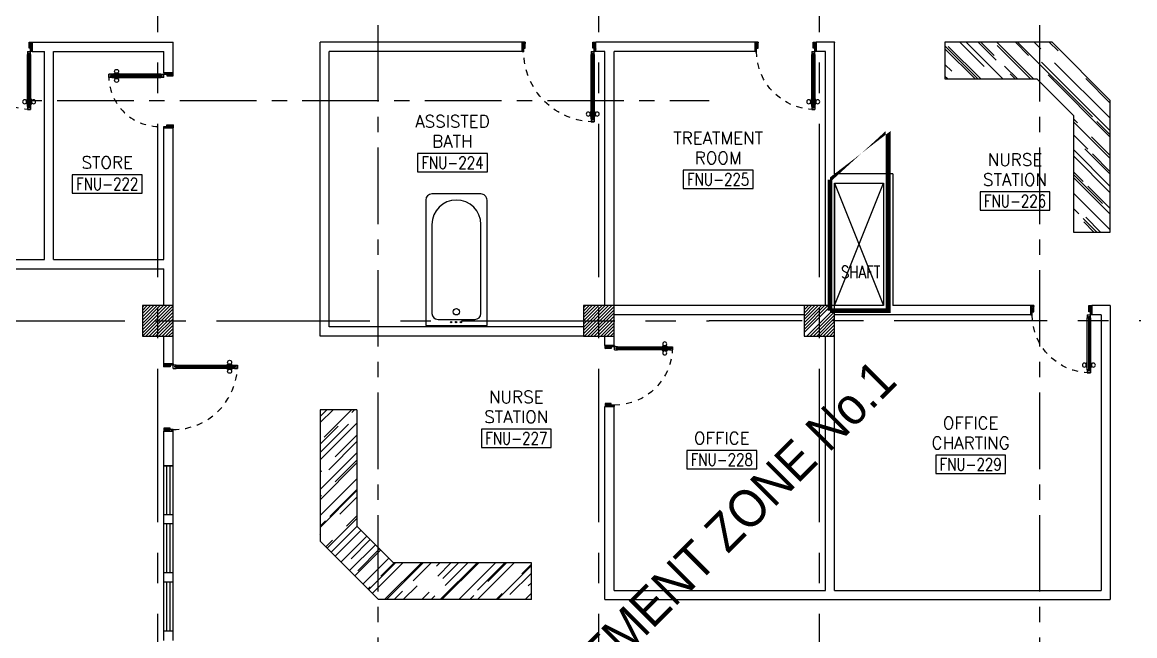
# Model space of a CAD drawing. Extents: x 88808.2 to 88899.2, y 39921.6 to 40001.1.
# Drawn here: x 88865.76 to 88883.92, y 39967.76 to 39977.77 of the extents above; entities that cross this region are included whole.
import ezdxf
from ezdxf.enums import TextEntityAlignment as Align

# ---------------------------------------------------------------- set-up
doc = ezdxf.new("R2010")
doc.units = 0
doc.header["$MEASUREMENT"] = 0
for name, pattern in [('CENTER', [2, 1.25, -0.25, 0.25, -0.25]), ('CENTERX2', [4, 2.5, -0.5, 0.5, -0.5]), ('DASHED', [0.75, 0.5, -0.25]), ('HIDDEN', [0.375, 0.25, -0.125])]:
    doc.linetypes.add(name, pattern=pattern)
doc.layers.get('0').update_dxf_attribs({"linetype": 'CONTINUOUS'})
for name, color, linetype in [('AXES', 11, 'CENTERX2'), ('AXES1', 11, 'CENTER'), ('COL', 2, 'CONTINUOUS'), ('COUNTER', 3, 'CONTINUOUS'), ('DOOR', 7, 'CONTINUOUS'), ('FireCompart', 7, 'DASHED'), ('FIX', 3, 'CONTINUOUS'), ('HAT', 8, 'CONTINUOUS'), ('Hatch', 11, 'CONTINUOUS'), ('RM-BOX', 4, 'CONTINUOUS'), ('RM-NAME', 2, 'CONTINUOUS'), ('RM-NO', 2, 'CONTINUOUS'), ('SHAFT', 4, 'CONTINUOUS'), ('TXT1', 2, 'CONTINUOUS'), ('WALL', 2, 'CONTINUOUS'), ('WIN', 3, 'CONTINUOUS')]:
    doc.layers.add(name, color=color, linetype=linetype)
doc.styles.add('ROMANS', font='ROMANS.shx', dxfattribs={"width": 0.6})
doc.styles.add('TTXT', font='swisse.ttf', dxfattribs={"width": 0.6})

# ---------------------------------------------------------------- blocks, each defined once
blk = doc.blocks.new('COL50')
at = {"layer": 'COL'}
blk.add_lwpolyline([(-249.9999999999709, 250), (-249.9999999999418, -250), (250, -250), (249.9999999999709, 250)], close=True, dxfattribs=at)
blk = doc.blocks.new('*X326')
at = {"color": 0}
for p, q in [((80579.22208648533, 162727.3523908325), (81041.60366946452, 163189.7339738117)), ((80579.22208648533, 162780.3853994215), (80988.57066087553, 163189.7339738117)), ((80579.22208648533, 162833.4184080105), (80935.53765228654, 163189.7339738117)), ((80579.22208648533, 162886.4514165994), (80882.50464369754, 163189.7339738117)), ((80579.22208648532, 162939.4844251884), (80829.47163510855, 163189.7339738117)), ((80579.22208648532, 162992.5174337774), (80776.43862651956, 163189.7339738117)), ((80579.22208648532, 163045.5504423664), (80723.40561793056, 163189.7339738117)), ((80579.22208648532, 163098.5834509554), (80670.37260934158, 163189.7339738117)), ((80579.22208648532, 163151.6164595444), (80617.33960075259, 163189.7339738117)), ((80594.6366780535, 162689.7339738117), (81079.22208648524, 163174.3193822434)), ((80647.6696866425, 162689.7339738117), (81079.22208648526, 163121.2863736544)), ((80700.70269523149, 162689.7339738117), (81079.22208648526, 163068.2533650654)), ((80753.73570382048, 162689.7339738117), (81079.22208648526, 163015.2203564765)), ((80806.76871240947, 162689.7339738117), (81079.22208648526, 162962.1873478875)), ((80859.80172099847, 162689.7339738117), (81079.22208648527, 162909.1543392985)), ((80912.83472958746, 162689.7339738117), (81079.22208648527, 162856.1213307095)), ((80965.86773817644, 162689.7339738117), (81079.22208648527, 162803.0883221205)), ((81018.90074676543, 162689.7339738117), (81079.22208648527, 162750.0553135315)), ((81071.93375535443, 162689.7339738117), (81079.22208648527, 162697.0223049425))]:
    blk.add_line(p, q, dxfattribs=at)
blk = doc.blocks.new('*X332')
at = {"color": 0}
for p, q in [((196688.5557043091, 162747.4302073549), (197130.859470766, 163189.7339738117)), ((196688.5557043091, 162800.4632159439), (197077.8264621769, 163189.7339738117)), ((196688.5557043091, 162853.4962245328), (197024.793453588, 163189.7339738117)), ((196688.5557043091, 162906.5292331218), (196971.760444999, 163189.7339738117)), ((196688.5557043091, 162959.5622417108), (196918.72743641, 163189.7339738117)), ((196688.5557043091, 163012.5952502998), (196865.694427821, 163189.7339738117)), ((196688.5557043091, 163065.6282588888), (196812.661419232, 163189.7339738117)), ((196688.5557043091, 163118.6612674778), (196759.628410643, 163189.7339738117)), ((196688.5557043091, 163171.6942760668), (196706.595402054, 163189.7339738117)), ((196736.9254879439, 162689.7339738117), (197188.5557043091, 163141.3641901768)), ((196789.9584965329, 162689.7339738117), (197188.5557043091, 163088.3311815878)), ((196842.9915051219, 162689.7339738117), (197188.5557043091, 163035.2981729988)), ((196896.0245137109, 162689.7339738117), (197188.5557043091, 162982.2651644099)), ((196949.0575222999, 162689.7339738117), (197188.5557043091, 162929.2321558208)), ((197002.0905308889, 162689.7339738117), (197188.5557043091, 162876.1991472319)), ((197055.1235394779, 162689.7339738117), (197188.5557043091, 162823.1661386429)), ((197108.1565480669, 162689.7339738117), (197188.5557043091, 162770.1331300539)), ((197161.1895566559, 162689.7339738117), (197188.5557043091, 162717.1001214649))]:
    blk.add_line(p, q, dxfattribs=at)
blk = doc.blocks.new('RM1')
at = {"layer": 'RM-BOX'}
blk.add_lwpolyline([(569.8908462408872, -200), (-569.890846240829, -200), (-569.8908462407999, -500), (569.8908462407999, -500)], close=True, dxfattribs=at)
at = {"layer": 'RM-NAME', "style": 'ROMANS'}
for tag, p in [('ROOMNAME1', (-5.820766091346741e-11, 323.8095238095266)), ('ROOMNAME2', (0, 0))]:
    blk.add_attdef(tag, text='', height=200, dxfattribs=at).set_placement(p, align=Align.MIDDLE)
at = {"layer": 'RM-NO', "style": 'ROMANS', "width": 0.8}
blk.add_attdef('ROOMNO', text='', height=200, dxfattribs=at).set_placement((0, -350), align=Align.MIDDLE)
blk = doc.blocks.new('*X349')
at = {"color": 0}
for p, q in [((73379.22208648533, 162739.8415589353), (73829.11450136174, 163189.7339738117)), ((73379.22208648533, 162792.8745675243), (73776.08149277275, 163189.7339738117)), ((73379.22208648533, 162845.9075761132), (73723.04848418376, 163189.7339738117)), ((73379.22208648533, 162898.9405847022), (73670.01547559477, 163189.7339738117)), ((73379.22208648532, 162951.9735932912), (73616.98246700577, 163189.7339738117)), ((73379.22208648532, 163005.0066018802), (73563.94945841678, 163189.7339738117)), ((73379.22208648532, 163058.0396104692), (73510.9164498278, 163189.7339738117)), ((73379.22208648532, 163111.0726190582), (73457.88344123881, 163189.7339738117)), ((73379.22208648532, 163164.1056276472), (73404.85043264981, 163189.7339738117)), ((73382.14750995074, 162689.7339738117), (73879.22208648524, 163186.8085503462)), ((73435.18051853972, 162689.7339738117), (73879.22208648526, 163133.7755417572)), ((73488.21352712871, 162689.7339738117), (73879.22208648526, 163080.7425331682)), ((73541.24653571771, 162689.7339738117), (73879.22208648526, 163027.7095245792)), ((73594.2795443067, 162689.7339738117), (73879.22208648526, 162974.6765159902)), ((73647.31255289569, 162689.7339738117), (73879.22208648526, 162921.6435074013)), ((73700.34556148468, 162689.7339738117), (73879.22208648527, 162868.6104988123)), ((73753.37857007368, 162689.7339738117), (73879.22208648527, 162815.5774902233)), ((73806.41157866266, 162689.7339738117), (73879.22208648527, 162762.5444816343)), ((73859.44458725165, 162689.7339738117), (73879.22208648527, 162709.5114730453))]:
    blk.add_line(p, q, dxfattribs=at)
blk = doc.blocks.new('DOOR90')
at = {"layer": 'DOOR', "linetype": 'ByBlock'}
for p, q in [((0, 0), (-150, 0)), ((-200, -25), (-1000, -25)), ((-200, -42), (-1000, -41.9999999999709)), ((-200, -58), (-1000, -58)), ((-1000, -75), (-200, -75))]:
    blk.add_line(p, q, dxfattribs=at)
at = {"layer": 'DOOR', "color": 0, "linetype": 'ByBlock'}
for p, q in [((-150, 0), (-150, -25)), ((-150, 0), (0, 0)), ((0, -50), (0, 0)), ((-1050, -25), (-1050, -75)), ((-1050, -75), (-1050, -25)), ((-1000, -25), (-1050, -25)), ((-1000, -75), (-1050.000000000029, -74.99999999947613)), ((-1020, -42), (-1020, -58)), ((-1000, -41.9999999999709), (-1020, -41.9999999999709)), ((-1000, -58), (-1020, -58)), ((-1000, -25), (-1000, -41.9999999999709)), ((-1000, -58), (-1000, -75)), ((-967.6424572214019, -25), (-967.6424572214019, -17.79999999995925)), ((-877.6424572214019, -17.79999999995925), (-967.6424572214019, -17.79999999995925)), ((-967.6424572214019, -75), (-967.6424572214019, -82.20000000004075)), ((-877.6424572214019, -82.20000000004075), (-967.6424572214019, -82.20000000004075)), ((-955.042457221396, -17.79999999995925), (-955.042457221396, -8.799999999959255)), ((-955.042457221396, -8.799999999959255), (-890.2424572214077, -8.799999999959255)), ((-955.042457221396, -17.79999999995925), (-890.2424572214077, -17.79999999995925)), ((-955.042457221396, -82.20000000004075), (-955.042457221396, -91.20000000004075)), ((-955.042457221396, -82.20000000004075), (-890.2424572214077, -82.20000000004075)), ((-955.042457221396, -91.20000000004075), (-890.2424572214077, -91.20000000004075)), ((-890.2424572214077, -17.79999999995925), (-890.2424572214077, -8.799999999959255)), ((-890.2424572214077, -82.20000000004075), (-890.2424572214077, -91.20000000004075)), ((-877.6424572214019, -25), (-877.6424572214019, -17.79999999995925)), ((-877.6424572214019, -75), (-877.6424572214019, -82.20000000004075)), ((-200, -42), (-200, -25)), ((-200, -25), (-150, -25)), ((-180, -42), (-200, -42)), ((-200, -75), (-200, -58)), ((-200, -58), (-180, -58)), ((-150, -75), (-200, -75)), ((-180, -58), (-180, -42)), ((-150, -75), (-150, -25)), ((-150, -25), (-100, -25)), ((-100, -25), (-100, -50)), ((-100, -50), (0, -50)), ((-150, -900), (-150, -875)), ((-150, -875), (-100, -875)), ((0, -900), (-150, -900)), ((-150, -900), (0, -900)), ((-100, -850), (0, -850)), ((-100, -875), (-100, -850)), ((0, -850), (0, -900))]:
    blk.add_line(p, q, dxfattribs=at)
at = {"layer": 'DOOR', "color": 9, "linetype": 'ByBlock'}
for p, q in [((0, -50), (-113.7099299924448, 0)), ((0, -50), (-40.1457343158545, 0)), ((0, -50), (-100, -36.64271395650576)), ((0, -850), (-113.7099299924448, -900)), ((0, -850), (-100, -863.3572860434942)), ((0, -850), (-40.1457343158545, -900))]:
    blk.add_line(p, q, dxfattribs=at)
at = {"layer": 'DOOR', "color": 0, "linetype": 'ByBlock'}
for centre in [(-922.6424572214019, 23.53094421501737), (-922.6424572214019, -123.5309442149592)]:
    blk.add_circle(centre, 32.39999999998526, dxfattribs=at)
at = {"layer": 'DOOR', "color": 9, "linetype": 'ByBlock'}
for centre, radius, start, end in [((0, -50), 74.40195781277725, 137.776426416831, 180), ((0, -50), 54.40195781277725, 113.2073828919768, 180), ((0, -50), 154.4019578127773, 161.1052885492919, 166.2857707775487), ((0, -50), 134.4019578127773, 158.1598493930306, 169.2800236451594), ((0, -50), 114.4019578127773, 154.0838418820621, 167.3774258712913), ((0, -50), 94.40195781277725, 148.0181880330829, 180), ((0, -50), 34.40195781277725, 90, 180), ((0, -50), 14.40195781277725, 90, 180), ((0, -850), 154.4019578127773, 193.7142292224513, 198.8947114507081), ((0, -850), 134.4019578127773, 190.7199763548406, 201.8401506069695), ((0, -850), 94.40195781277725, 180, 211.9818119669171), ((0, -850), 74.40195781277725, 180, 222.223573583169), ((0, -850), 54.40195781277725, 180, 246.7926171080232), ((0, -850), 34.40195781277725, 180, 270), ((0, -850), 14.40195781277725, 180, 270)]:
    blk.add_arc(centre, radius, start, end, dxfattribs=at)
at = {"layer": 'DOOR', "linetype": 'HIDDEN', "ltscale": 0.5}
blk.add_arc((-222.2222222220007, -49.99999999976717), 828.155208510499, 178.2701163782035, 275.0030377050298, dxfattribs=at)
blk = doc.blocks.new('BTUB1')
at = {"layer": 'FIX'}
for points in [[(-500, -24.99999999994179), (-500.000000000422, -2074.999999999913, 0.4142135623731533), (-400.000000000422, -2174.999999999942), (399.9999999995925, -2174.999999999942, 0.4142135623730383), (499.9999999995925, -2074.999999999971), (500, -25.00000000005821)], [(-400.0000000003492, -1674.999999999884, 1.000000000000145), (399.999999999709, -1675.000000000058), (400.0000000000146, -224.9999999999709, 0.4142135623731539), (300.0000000000146, -124.9999999999418), (-300.0000000000582, -124.9999999999418, 0.4142135623730362), (-400.0000000000582, -224.9999999999127)]]:
    blk.add_lwpolyline(points, format="xyb", close=True, dxfattribs=at)
for centre, radius in [((-74.9795591521397, -81.48648175463313), 10.95359887008505), ((4.77570175024448, -81.48648175463313), 10.95359887008505), ((85.26771762718272, -81.48648175463313), 10.95359887008505), ((0.4967984504473861, -250.0434642324108), 52.17198843658438)]:
    blk.add_circle(centre, radius, dxfattribs=at)
blk = doc.blocks.new('DOOR-110')
at = {"layer": 'DOOR', "color": 0, "linetype": 'ByBlock'}
for p, q in [((0, 1050.000000000058), (0, 1100.000000000058)), ((150, 1100.000000000058), (0, 1100.000000000058)), ((150, 1100.000000000058), (150, 1075.000000000058)), ((1040.242457223707, 1082.200000000099), (1040.242457223707, 1091.200000000099)), ((1105.042457223753, 1091.200000000099), (1040.242457223707, 1091.200000000099)), ((1105.042457223753, 1082.200000000099), (1105.042457223753, 1091.200000000099)), ((100, 1050.000000000058), (0, 1050.000000000058)), ((100, 1075.000000000058), (100, 1050.000000000058)), ((150, 1075.000000000058), (100, 1075.000000000058)), ((150, 1025.000000000058), (150, 1075.000000000058)), ((200, 1075.000000000058), (150, 1075.000000000058)), ((150, 1025.000000000058), (200, 1025.000000000058)), ((180, 1042.000000000058), (180, 1058.000000000058)), ((180, 1058.000000000058), (200, 1058.000000000058)), ((200, 1042.000000000058), (180, 1042.000000000058)), ((200, 1058.000000000058), (200, 1075.000000000058)), ((200, 1025.000000000058), (200, 1042.000000000058)), ((1027.64245722373, 1075.000000000058), (1027.64245722373, 1082.200000000099)), ((1027.64245722373, 1082.200000000099), (1117.64245722373, 1082.200000000099)), ((1027.64245722373, 1025.000000000044), (1027.64245722373, 1017.800000000003)), ((1027.64245722373, 1017.800000000003), (1117.64245722373, 1017.800000000003)), ((1105.042457223753, 1082.200000000099), (1040.242457223707, 1082.200000000099)), ((1040.242457223707, 1017.800000000003), (1040.242457223707, 1008.800000000003)), ((1105.042457223753, 1017.800000000003), (1040.242457223707, 1017.800000000003)), ((1105.042457223753, 1008.800000000003), (1040.242457223707, 1008.800000000003)), ((1105.042457223753, 1017.800000000003), (1105.042457223753, 1008.800000000003)), ((1117.64245722373, 1075.000000000058), (1117.64245722373, 1082.200000000099)), ((1117.64245722373, 1025.000000000044), (1117.64245722373, 1017.800000000003)), ((1150.000000002328, 1075.000000000044), (1150.000000002328, 1058.000000000073)), ((1150.000000002328, 1075.000000000044), (1200.000000002328, 1075.000000000058)), ((1150.000000002328, 1058.000000000073), (1170.000000002328, 1058.000000000073)), ((1150.000000002328, 1042.000000000058), (1150.000000002328, 1025.000000000044)), ((1150.000000002328, 1042.000000000058), (1170.000000002328, 1042.000000000058)), ((1150.000000002328, 1025.000000000044), (1200.000000002328, 1025.000000000568)), ((1170.000000002328, 1058.000000000058), (1170.000000002328, 1042.000000000058)), ((1200.000000002328, 1075.000000000058), (1200.000000002328, 1025.000000000058)), ((1200.000000002328, 1025.000000000058), (1200.000000002328, 1075.000000000058)), ((100, 50), (0, 50)), ((0, 50), (0, 0)), ((0, 0), (150, 0)), ((150, 0), (0, 0)), ((100, 25), (100, 50)), ((150, 25), (100, 25)), ((150, 0), (150, 25))]:
    blk.add_line(p, q, dxfattribs=at)
at = {"layer": 'DOOR', "linetype": 'ByBlock'}
for p, q in [((0, 1100.000000000058), (150, 1100.000000000058)), ((200, 1075.000000000058), (1150.000000002328, 1075.000000000044)), ((200, 1058.000000000058), (1150.000000002328, 1058.000000000073)), ((200, 1042.000000000058), (1150.000000002328, 1042.000000000058)), ((1150.000000002328, 1025.000000000044), (200, 1025.000000000058))]:
    blk.add_line(p, q, dxfattribs=at)
at = {"layer": 'DOOR', "color": 9, "linetype": 'ByBlock'}
for p, q in [((0, 1050.000000000058), (40.1457343158545, 1100.000000000058)), ((0, 1050.000000000058), (113.7099299924448, 1100.000000000058)), ((0, 1050.000000000058), (100, 1063.357286043552)), ((0, 50), (40.1457343158545, 0)), ((0, 50), (113.7099299924448, 0)), ((0, 50), (100, 36.64271395650576))]:
    blk.add_line(p, q, dxfattribs=at)
at = {"layer": 'DOOR', "color": 0, "linetype": 'ByBlock'}
for centre in [(1072.64245722373, 1123.530944215061), (1072.64245722373, 976.4690557850845)]:
    blk.add_circle(centre, 32.39999999998526, dxfattribs=at)
at = {"layer": 'DOOR', "color": 9, "linetype": 'ByBlock'}
for centre, radius, start, end in [((0, 1050.000000000073), 54.40195781277725, 0, 66.79261710755539), ((0, 1050.000000000073), 74.40195781277725, 0, 42.22357358145435), ((0, 1050.000000000073), 94.40195781277725, 0, 31.98181196683786), ((0, 1050.000000000073), 114.4019578127773, 12.62257412898002, 25.91615811815573), ((0, 1050.000000000073), 134.4019578127773, 10.71997635493175, 21.84015060545103), ((0, 1050.000000000073), 154.4019578127773, 13.71422922232316, 18.89471145093974), ((0, 1050.000000000073), 34.40195781277725, 0, 90), ((0, 1050.000000000073), 14.40195781277725, 0, 90), ((0, 50.00000000001455), 14.40195781277725, 270, 0), ((0, 50.00000000001455), 34.40195781277725, 270, 0), ((0, 50.00000000001455), 54.40195781277725, 293.2073828924446, 0), ((0, 50.00000000001455), 74.40195781277725, 317.7764264185457, 0), ((0, 50.00000000001455), 94.40195781277725, 328.0181880331622, 0), ((0, 50.00000000001455), 134.4019578127773, 338.159849394549, 349.2800236450682), ((0, 50.00000000001455), 154.4019578127773, 341.1052885490603, 346.2857707776768)]:
    blk.add_arc(centre, radius, start, end, dxfattribs=at)
at = {"layer": 'DOOR', "linetype": 'HIDDEN', "ltscale": 0.5}
blk.add_arc((150.0000000071013, 1074.999999997046), 1049.99999999514, 269.9999999966649, 0, dxfattribs=at)
at = {"layer": 'WALL', "linetype": 'ByBlock'}
for p, q in [((0, 1100.000000000058), (150, 1100.000000000058)), ((0, 5.820766091346741e-11), (150, 5.820766091346741e-11))]:
    blk.add_line(p, q, dxfattribs=at)
blk = doc.blocks.new('D1000')
at = {"layer": 'DOOR', "color": 7, "linetype": 'ByBlock'}
for p, q in [((0, 0), (-150, 0)), ((-150, 0), (-150, -25)), ((-150, 0), (0, 0)), ((0, -50), (-113.7099299924448, 0)), ((0, -50), (-40.1457343158545, 0)), ((0, -50), (0, 0)), ((-1049.994220409368, -25.1743907785567), (-1099.994220409368, -25.1743907785567)), ((-1099.994220409368, -75.1743907785567), (-1099.994220409368, -25.1743907785567)), ((-1099.994220409368, -25.1743907785567), (-1099.994220409368, -75.1743907785567)), ((-1049.994220409368, -75.1743907785567), (-1099.994220409397, -75.17439077803283)), ((-1049.994220409368, -42.1743907785276), (-1069.994220409368, -42.1743907785276)), ((-1069.994220409368, -42.1743907785567), (-1069.994220409368, -58.1743907785567)), ((-1049.994220409368, -58.1743907785567), (-1069.994220409368, -58.1743907785567)), ((-1049.994220409368, -25.1743907785567), (-1049.994220409368, -42.1743907785276)), ((-1049.994220409368, -58.1743907785567), (-1049.994220409368, -75.1743907785567)), ((-927.6366776307696, -17.97439077851595), (-1017.63667763077, -17.97439077851595)), ((-1017.63667763077, -25.1743907785567), (-1017.63667763077, -17.97439077851595)), ((-1017.63667763077, -75.1743907785567), (-1017.63667763077, -82.37439077859744)), ((-927.6366776307696, -82.37439077859744), (-1017.63667763077, -82.37439077859744)), ((-1005.036677630764, -8.974390778515954), (-940.2366776307754, -8.974390778515954)), ((-1005.036677630764, -17.97439077851595), (-1005.036677630764, -8.974390778515954)), ((-1005.036677630764, -17.97439077851595), (-940.2366776307754, -17.97439077851595)), ((-1005.036677630764, -82.37439077859744), (-940.2366776307754, -82.37439077859744)), ((-1005.036677630764, -82.37439077859744), (-1005.036677630764, -91.37439077859744)), ((-1005.036677630764, -91.37439077859744), (-940.2366776307754, -91.37439077859744)), ((-940.2366776307754, -17.97439077851595), (-940.2366776307754, -8.974390778515954)), ((-940.2366776307754, -82.37439077859744), (-940.2366776307754, -91.37439077859744)), ((-927.6366776307696, -25.1743907785567), (-927.6366776307696, -17.97439077851595)), ((-927.6366776307696, -75.1743907785567), (-927.6366776307696, -82.37439077859744)), ((-200, -42), (-200, -25)), ((-200, -25), (-150, -25)), ((-180, -42), (-200, -42)), ((-200, -75), (-200, -58)), ((-200, -58), (-180, -58)), ((-150, -75), (-200, -75)), ((-180, -58), (-180, -42)), ((-150, -75), (-150, -25)), ((-150, -25), (-100, -25)), ((-100, -25), (-100, -50)), ((0, -50), (-100, -36.64271395650576)), ((-100, -50), (0, -50)), ((-150, -975), (-100, -975)), ((-150, -1000), (-150, -975)), ((-150, -1000), (0, -1000)), ((0, -1000), (-150, -1000)), ((0, -950), (-113.7099299924448, -1000)), ((-100, -975), (-100, -950)), ((0, -950), (-100, -963.3572860434942)), ((-100, -950), (0, -950)), ((0, -950), (-40.1457343158545, -1000)), ((0, -950), (0, -1000))]:
    blk.add_line(p, q, dxfattribs=at)
at = {"layer": 'DOOR', "linetype": 'ByBlock'}
for p, q in [((-200, -25), (-1049.994220409368, -25.1743907785567)), ((-200, -42), (-1049.994220409368, -42.1743907785276)), ((-200, -58), (-1049.994220409368, -58.1743907785567)), ((-1049.994220409368, -75.1743907785567), (-200, -75))]:
    blk.add_line(p, q, dxfattribs=at)
at = {"layer": 'DOOR', "color": 7, "linetype": 'ByBlock'}
for centre in [(-972.6366776307696, 23.35655343646067), (-972.6366776307696, -123.7053349935159)]:
    blk.add_circle(centre, 32.39999999998526, dxfattribs=at)
for centre, radius, start, end in [((0, -50), 134.4019578127773, 158.1598493927677, 169.2800236452233), ((0, -50), 74.40195781277725, 137.7764264164989, 180), ((0, -50), 54.40195781277725, 113.2073828916783, 180), ((0, -50), 154.4019578127773, 161.1052885493303, 166.2857707774695), ((0, -50), 114.4019578127773, 154.0838418822192, 167.37742587102), ((0, -50), 94.40195781277725, 148.0181880332501, 180), ((0, -50), 34.40195781277725, 90, 180), ((0, -50), 14.40195781277725, 90, 180), ((0, -950), 154.4019578127773, 193.7142292225305, 198.8947114506697), ((0, -950), 134.4019578127773, 190.7199763547767, 201.8401506072323), ((0, -950), 94.40195781277725, 180, 211.9818119667498), ((0, -950), 74.40195781277725, 180, 222.2235735835011), ((0, -950), 54.40195781277725, 180, 246.7926171083217), ((0, -950), 34.40195781277725, 180, 270), ((0, -950), 14.40195781277725, 180, 270)]:
    blk.add_arc(centre, radius, start, end, dxfattribs=at)
at = {"layer": 'DOOR', "linetype": 'HIDDEN', "ltscale": 0.5}
blk.add_arc((-149.4480923587253, -24.45375900973158), 950.5464012146837, 180.0434372933824, 269.9667328389054, dxfattribs=at)
blk = doc.blocks.new('DOOR100')
at = {"layer": 'DOOR', "color": 0, "linetype": 'ByBlock'}
for p, q in [((-76.05026414147142, 1251.086443322136), (-76.05026414094755, 1301.086443322165)), ((-76.05026414145686, 1301.086443322136), (-26.05026414145686, 1301.086443322136)), ((-26.05026414145686, 1301.086443322136), (-76.05026414145686, 1301.086443322136)), ((-26.05026414147142, 1251.086443322136), (-26.05026414145686, 1301.086443322136)), ((-92.25026414151216, 1206.128900543532), (-92.25026414151216, 1141.328900543544)), ((-83.25026414151216, 1206.128900543532), (-92.25026414151216, 1206.128900543532)), ((-83.25026414151216, 1141.328900543544), (-92.25026414151216, 1141.328900543544)), ((-83.25026414151216, 1128.728900543538), (-83.25026414151216, 1218.728900543538)), ((-76.05026414147142, 1218.728900543538), (-83.25026414151216, 1218.728900543538)), ((-83.25026414151216, 1206.128900543532), (-83.25026414151216, 1141.328900543544)), ((-76.05026414147142, 1128.728900543538), (-83.25026414151216, 1128.728900543538)), ((-59.05026414145686, 1251.086443322136), (-76.05026414147142, 1251.086443322136)), ((-59.05026414145686, 1251.086443322136), (-59.05026414145686, 1271.086443322136)), ((-43.05026414145686, 1271.086443322136), (-59.05026414145686, 1271.086443322136)), ((-43.05026414144231, 1251.086443322136), (-43.05026414144231, 1271.086443322136)), ((-26.05026414147142, 1251.086443322136), (-43.05026414144231, 1251.086443322136)), ((-26.05026414145686, 1218.728900543538), (-18.85026414141612, 1218.728900543538)), ((-26.05026414145686, 1128.728900543538), (-18.85026414141612, 1128.728900543538)), ((-18.85026414141612, 1128.728900543538), (-18.85026414141612, 1218.728900543538)), ((-18.85026414141612, 1206.128900543532), (-18.85026414141612, 1141.328900543544)), ((-18.85026414141612, 1206.128900543532), (-9.850264141416119, 1206.128900543532)), ((-18.85026414141612, 1141.328900543544), (-9.850264141416119, 1141.328900543544)), ((-9.850264141416119, 1206.128900543532), (-9.850264141416119, 1141.328900543544)), ((-76.0502641411731, 200), (-59.0502641411731, 200)), ((-76.0502641411731, 150), (-76.0502641411731, 200)), ((-59.0502641411731, 200), (-59.0502641411731, 180)), ((-43.0502641411731, 200), (-26.0502641411731, 200)), ((-43.0502641411731, 180), (-43.0502641411731, 200)), ((-26.0502641411731, 200), (-26.0502641411731, 150)), ((-1201.050264141173, 0), (-1201.050264141173, 150)), ((-1201.050264141173, 150), (-1176.050264141173, 150)), ((-1201.050264141173, 150), (-1201.050264141173, 0)), ((-1151.050264141173, 0), (-1201.050264141173, 0)), ((-1176.050264141173, 150), (-1176.050264141173, 100)), ((-1176.050264141173, 100), (-1151.050264141173, 100)), ((-1151.050264141173, 100), (-1151.050264141173, 0)), ((-76.0502641411731, 150), (-26.0502641411731, 150)), ((-59.0502641411731, 180), (-43.0502641411731, 180)), ((-51.0502641411731, 100), (-51.0502641411731, 0)), ((-26.0502641411731, 100), (-51.0502641411731, 100)), ((-51.0502641411731, 0), (-1.050264141173102, 0)), ((-1.050264141173102, 150), (-26.0502641411731, 150)), ((-26.0502641411731, 150), (-26.0502641411731, 100)), ((-1.050264141173102, 150), (-1.050264141173102, 0))]:
    blk.add_line(p, q, dxfattribs=at)
at = {"layer": 'DOOR', "linetype": 'ByBlock'}
for p, q in [((-76.05026414147142, 1251.086443322136), (-76.0502641411731, 200)), ((-59.0502641411731, 200), (-59.05026414145686, 1251.086443322136)), ((-43.0502641411731, 200), (-43.05026414144231, 1251.086443322136)), ((-26.0502641411731, 200), (-26.05026414147142, 1251.086443322136))]:
    blk.add_line(p, q, dxfattribs=at)
at = {"layer": 'DOOR', "color": 9, "linetype": 'ByBlock'}
for p, q in [((-1151.050264141173, 0), (-1201.050264141173, 113.7099299924448)), ((-1151.050264141173, 0), (-1201.050264141173, 40.1457343158545)), ((-1151.050264141173, 0), (-1164.407550184667, 100)), ((-51.0502641411731, 0), (-1.050264141173102, 113.7099299924448)), ((-51.0502641411731, 0), (-37.69297809767886, 100)), ((-51.0502641411731, 0), (-1.050264141173102, 40.1457343158545))]:
    blk.add_line(p, q, dxfattribs=at)
at = {"layer": 'DOOR', "color": 0, "linetype": 'ByBlock'}
for centre in [(-124.5812083564306, 1173.728900543538), (22.48068007354595, 1173.728900543538)]:
    blk.add_circle(centre, 32.39999999998526, dxfattribs=at)
at = {"layer": 'DOOR', "linetype": 'HIDDEN', "ltscale": 0.5}
blk.add_arc((-26.83337057878089, 151.8682979160003), 1149.218412220441, 89.96095720661235, 180.0931464649618, dxfattribs=at)
at = {"layer": 'DOOR', "color": 9, "linetype": 'ByBlock'}
for centre, radius, start, end in [((-1151.050264141159, 0), 154.4019578127773, 103.7142292225058, 108.8947114506697), ((-1151.050264141159, 0), 134.4019578127773, 100.7199763547379, 111.8401506071935), ((-1151.050264141159, 0), 94.40195781277725, 90, 121.9818119669707), ((-1151.050264141159, 0), 74.40195781277725, 90, 132.223573583291), ((-1151.050264141159, 0), 54.40195781277725, 90, 156.7926171080343), ((-1151.050264141159, 0), 34.40195781277725, 90, 180), ((-1151.050264141159, 0), 14.40195781277725, 90, 180), ((-51.05026414115855, 0), 94.40195781277725, 58.01818803302934, 90), ((-51.05026414115855, 0), 74.40195781277725, 47.77642641670901, 90), ((-51.05026414115855, 0), 54.40195781277725, 23.20738289196568, 90), ((-51.05026414115855, 0), 34.40195781277725, 0, 90), ((-51.05026414115855, 0), 14.40195781277725, 0, 90), ((-51.05026414115855, 0), 134.4019578127773, 68.15984939280652, 79.2800236452621), ((-51.05026414115855, 0), 114.4019578127773, 64.08384188208258, 77.37742587111109), ((-51.05026414115855, 0), 154.4019578127773, 71.10528854933027, 76.28577077749422)]:
    blk.add_arc(centre, radius, start, end, dxfattribs=at)

msp = doc.modelspace()

# ---------------------------------------------------------------- hatches: boundary and pattern name
at = {"layer": 'Hatch', "linetype": 'ByBlock'}
h = msp.add_hatch(dxfattribs=at)
h.set_pattern_fill('AR-RROOF', color=256, scale=0.32, angle=135, style=0)
h.set_pattern_definition([(135, (0, 0), (-0.7240773439350248, 0.2715290039756343), [4.8, -0.64, 1.6, -0.32]), (135, (-0.4140817310690181, 0.1878075610802625), (-0.07467047609329946, -0.5272188160526898), [0.96, -0.1056, 1.92, -0.24]), (135, (-0.3054701294749975, -0.07919595949351788), (-1.328229377780811, 1.02502199000802), [2.56, -0.448, 1.28, -0.32])])
h.paths.add_polyline_path([(88883.52025844975, 39974.34956244052), (88883.52025844975, 39976.49809057794), (88882.56878658717, 39977.44956244052), (88880.82025844975, 39977.44956244052), (88880.82025844975, 39976.84956244052), (88882.32025844975, 39976.84956244052), (88882.92025844975, 39976.24956244052), (88882.92025844975, 39974.34956244052)])
h = msp.add_hatch(dxfattribs=at)
h.set_pattern_fill('AR-RROOF', color=256, scale=0.32, angle=45, style=0)
h.set_pattern_definition([(45, (88794.34103636326, 39809.9798284667), (0.2715290039756343, 0.7240773439350247), [4.8, -0.64, 1.6, -0.32]), (45, (88794.52884392434, 39810.39391019777), (-0.5272188160526898, 0.07467047609329946), [0.96, -0.1056, 1.92, -0.24]), (45, (88794.26184040376, 39810.28529859618), (1.02502199000802, 1.328229377780811), [2.56, -0.448, 1.28, -0.32])])
h.paths.add_polyline_path([(88871.22025844974, 39971.44956244052), (88870.62025844975, 39971.44956244052), (88870.62025844975, 39969.30103430309), (88870.69673031232, 39969.22456244052), (88871.54525844974, 39969.22456244052), (88871.22025844974, 39969.54956244052)])
h.paths.add_polyline_path([(88871.57025844975, 39968.35103430309), (88871.57025844975, 39969.19956244052), (88871.54525844974, 39969.22456244052), (88870.69673031232, 39969.22456244052)])
h.paths.add_polyline_path([(88874.07025844975, 39968.34956244052), (88874.07025844975, 39968.94956244052), (88871.82025844975, 39968.94956244052), (88871.57025844975, 39969.19956244052), (88871.57025844975, 39968.35103430309), (88871.57173031232, 39968.34956244052)])

# ---------------------------------------------------------------- linework, layer by layer
at = {"layer": 'AXES'}
for p, q in [((88867.97025844976, 39921.61526879654), (88867.97025844976, 40000.42794392369)), ((88875.17025844975, 39921.61526879654), (88875.17025844975, 40000.42794392369)), ((88878.77025844975, 39921.61526879654), (88878.77025844975, 40000.42794392369)), ((88808.93025844975, 39972.89956244052), (88876.97025844976, 39972.89956244052)), ((88898.48940838902, 39972.89956244052), (88876.97025844976, 39972.89956244052))]:
    msp.add_line(p, q, dxfattribs=at)
at = {"layer": 'AXES1'}
for p, q in [((88871.57025844975, 39928.47956244052), (88871.57025844975, 39987.29956244052)), ((88882.37025844975, 39928.47956244052), (88882.37025844975, 39987.29956244052)), ((88822.33025844976, 39976.49956244052), (88876.97025844976, 39976.49956244052))]:
    msp.add_line(p, q, dxfattribs=at)
at = {"layer": 'COUNTER', "linetype": 'ByBlock'}
for p, q in [((88871.22025844976, 39971.44956244052), (88870.62025844977, 39971.44956244052)), ((88870.62025844977, 39971.44956244052), (88870.62025844977, 39969.3010343031)), ((88871.22025844976, 39971.44956244052), (88871.22025844976, 39969.54956244052)), ((88871.82025844976, 39968.94956244052), (88871.22025844976, 39969.54956244052)), ((88871.57173031234, 39968.34956244052), (88870.62025844977, 39969.3010343031)), ((88874.07025844976, 39968.94956244052), (88871.82025844976, 39968.94956244052)), ((88874.07025844976, 39968.34956244052), (88874.07025844976, 39968.94956244052)), ((88874.07025844976, 39968.34956244052), (88871.57173031234, 39968.34956244052))]:
    msp.add_line(p, q, dxfattribs=at)
msp.add_lwpolyline([(88883.52025844975, 39974.34956244052), (88883.52025844975, 39976.49809057794), (88882.56878658717, 39977.44956244052), (88880.82025844975, 39977.44956244052), (88880.82025844975, 39976.84956244052), (88882.32025844975, 39976.84956244052), (88882.92025844975, 39976.24956244052), (88882.92025844975, 39974.34956244052)], close=True, dxfattribs=at)
at = {"layer": 'FireCompart', "ltscale": 0.3, "const_width": 0.08}
for points in [[(88878.94454195305, 39973.06577512792), (88878.94454195305, 39975.20301749943)], [(88878.94454195305, 39973.06577512792), (88879.89494589902, 39973.06577512792), (88879.89494589901, 39975.20301749942), (88878.94454195305, 39975.20301749943)]]:
    msp.add_lwpolyline(points, dxfattribs=at)
at = {"layer": 'FIX'}
msp.add_line((88879.02025844975, 39977.44200456667), (88879.0278163236, 39977.44956244052), dxfattribs=at)
at = {"layer": 'SHAFT'}
for p, q in [((88879.02025844975, 39973.14956244052), (88879.82025844975, 39975.14956244052)), ((88879.02025844975, 39975.14956244052), (88879.82025844975, 39973.14956244052))]:
    msp.add_line(p, q, dxfattribs=at)
at = {"layer": 'WALL'}
for p, q in [((88865.92025844975, 39977.44956244052), (88868.22025844976, 39977.44956244052)), ((88865.92025844975, 39977.29956244052), (88865.92025844975, 39977.44956244052)), ((88868.22025844976, 39976.94956244052), (88868.22025844976, 39977.44956244052)), ((88870.62025844975, 39972.64956244052), (88870.62025844975, 39977.44956244052)), ((88873.92025844975, 39977.29956244052), (88873.92025844975, 39977.44956244052)), ((88875.12025844975, 39977.29956244052), (88875.12025844975, 39977.44956244052)), ((88877.72025844976, 39977.29956244052), (88877.72025844976, 39977.44956244052)), ((88877.72025844976, 39977.29956244052), (88877.72025844976, 39977.44956244052)), ((88878.72025844976, 39977.29956244052), (88878.72025844976, 39977.44956244052)), ((88878.72025844976, 39977.29956244052), (88878.72025844976, 39977.44956244052)), ((88879.02025844975, 39975.29956244052), (88879.02025844975, 39977.44956244052)), ((88865.92025844975, 39977.29956244052), (88866.12025844975, 39977.29956244052)), ((88866.12025844975, 39973.89956244052), (88866.12025844975, 39977.29956244052)), ((88866.27025844975, 39973.89956244052), (88866.27025844975, 39977.29956244052)), ((88866.27025844975, 39977.29956244052), (88868.07025844975, 39977.29956244052)), ((88868.07025844975, 39976.94956244052), (88868.07025844975, 39977.29956244052)), ((88870.77025844975, 39972.79956244052), (88870.77025844975, 39977.29956244052)), ((88875.27025844975, 39973.14956244052), (88875.27025844975, 39977.29956244052)), ((88875.27025844975, 39973.14956244052), (88875.27025844975, 39977.29956244052)), ((88875.42025844975, 39972.49956244052), (88875.42025844975, 39977.29956244052)), ((88878.87025844975, 39973.14956244052), (88878.87025844975, 39977.29956244052)), ((88878.87025844975, 39973.14956244052), (88878.87025844975, 39977.29956244052)), ((88868.07025844975, 39976.94956244052), (88868.22025844976, 39976.94956244052)), ((88868.07025844975, 39973.89956244052), (88868.07025844975, 39976.04956244052)), ((88868.07025844975, 39976.04956244052), (88868.22025844976, 39976.04956244052)), ((88868.22025844976, 39973.14956244052), (88868.22025844976, 39976.04956244052)), ((88879.97025844976, 39975.29956244052), (88879.02025844975, 39975.29956244052)), ((88879.97025844976, 39975.29956244052), (88879.97025844976, 39973.14956244052)), ((88879.02025844975, 39968.49956244052), (88879.02025844975, 39975.14956244051)), ((88879.02025844975, 39975.14956244051), (88879.02025844975, 39973.14956244052)), ((88879.02025844975, 39975.14956244051), (88879.82025844975, 39975.14956244051)), ((88879.82025844975, 39975.14956244051), (88879.82025844975, 39973.14956244052)), ((88861.02025844975, 39973.89956244052), (88866.12025844975, 39973.89956244052)), ((88866.27025844975, 39973.89956244052), (88868.07025844975, 39973.89956244052)), ((88861.02025844975, 39973.74956244052), (88868.07025844975, 39973.74956244052)), ((88868.07025844975, 39973.14956244052), (88868.07025844975, 39973.74956244052)), ((88879.02025844975, 39972.99956244052), (88879.02025844975, 39973.14956244052)), ((88879.82025844975, 39973.14956244052), (88879.02025844975, 39973.14956244052)), ((88883.37025844975, 39972.99956244052), (88883.37025844975, 39968.49956244052)), ((88883.52025844975, 39973.14956244052), (88883.52025844975, 39968.34956244052)), ((88868.07025844975, 39972.19956244052), (88868.07025844975, 39972.64956244052)), ((88868.22025844976, 39972.19956244052), (88868.22025844976, 39972.64956244052)), ((88875.27025844975, 39972.49956244052), (88875.27025844975, 39972.64956244052)), ((88878.87025844975, 39968.49956244052), (88878.87025844975, 39972.64956244052)), ((88868.22025844976, 39972.19956244052), (88868.07025844975, 39972.19956244052)), ((88875.27025844975, 39968.34956244052), (88875.27025844975, 39971.49956244052)), ((88875.42025844975, 39968.49956244052), (88875.42025844975, 39971.49956244052)), ((88868.22025844976, 39971.09956244051), (88868.07025844975, 39971.09956244051)), ((88868.07025844975, 39970.53414784895), (88868.07025844975, 39971.09956244051)), ((88868.22025844976, 39970.53414784895), (88868.22025844976, 39971.09956244051)), ((88868.07025844975, 39970.53414784895), (88868.22025844976, 39970.53414784895)), ((88868.22025844976, 39970.53414784895), (88868.07025844975, 39970.53414784895)), ((88868.07025844975, 39970.53414784895), (88868.22025844976, 39970.53414784895)), ((88868.07025844975, 39969.58414784895), (88868.07025844975, 39969.73414784895)), ((88868.22025844976, 39969.73414784895), (88868.07025844975, 39969.73414784895)), ((88868.22025844976, 39969.58414784895), (88868.22025844976, 39969.73414784895)), ((88868.22025844976, 39969.58414784895), (88868.07025844975, 39969.58414784895)), ((88868.07025844975, 39968.63414784895), (88868.07025844975, 39968.78414784895)), ((88868.22025844976, 39968.78414784895), (88868.07025844975, 39968.78414784895)), ((88868.22025844976, 39968.63414784895), (88868.07025844975, 39968.63414784895)), ((88868.22025844976, 39968.63414784895), (88868.22025844976, 39968.78414784895)), ((88875.42025844975, 39968.49956244052), (88878.87025844975, 39968.49956244052)), ((88879.02025844975, 39968.49956244052), (88883.37025844975, 39968.49956244052)), ((88879.02025844975, 39968.49956244052), (88880.23446203898, 39968.49956244052)), ((88875.27025844975, 39968.34956244052), (88883.52025844975, 39968.34956244052)), ((88879.02025844975, 39968.34956244052), (88880.23446203898, 39968.34956244052)), ((88868.07025844975, 39967.68414784895), (88868.07025844975, 39967.83414784895)), ((88868.22025844976, 39967.83414784895), (88868.07025844975, 39967.83414784895)), ((88868.22025844976, 39967.68414784895), (88868.22025844976, 39967.83414784895))]:
    msp.add_line(p, q, dxfattribs=at)
at = {"layer": 'WALL', "linetype": 'ByBlock'}
for p, q in [((88873.92025844975, 39977.44956244052), (88870.62025844975, 39977.44956244052)), ((88877.72025844976, 39977.44956244052), (88875.12025844975, 39977.44956244052)), ((88879.02025844975, 39977.44956244052), (88878.72025844976, 39977.44956244052)), ((88873.92025844975, 39977.29956244052), (88870.77025844975, 39977.29956244052)), ((88875.27025844975, 39977.29956244052), (88875.12025844975, 39977.29956244052)), ((88877.72025844976, 39977.29956244052), (88875.42025844975, 39977.29956244052)), ((88878.87025844975, 39977.29956244052), (88878.72025844976, 39977.29956244052)), ((88878.52025844975, 39973.14956244052), (88875.42025844975, 39973.14956244052)), ((88878.52025844975, 39972.99956244052), (88875.42025844975, 39972.99956244052)), ((88882.22025844976, 39972.99956244052), (88879.02025844975, 39972.99956244052)), ((88882.22025844976, 39973.14956244052), (88879.97025844976, 39973.14956244052)), ((88882.22025844976, 39972.99956244052), (88882.22025844976, 39973.14956244052)), ((88883.52025844975, 39973.14956244052), (88883.22025844976, 39973.14956244052)), ((88883.22025844976, 39972.99956244052), (88883.22025844976, 39973.14956244052)), ((88883.37025844975, 39972.99956244052), (88883.22025844976, 39972.99956244052)), ((88874.92025844975, 39972.64956244052), (88870.62025844975, 39972.64956244052)), ((88874.92025844975, 39972.79956244052), (88870.77025844975, 39972.79956244052)), ((88875.42025844975, 39972.49956244052), (88875.27025844975, 39972.49956244052)), ((88875.42025844975, 39972.49956244052), (88875.27025844975, 39972.49956244052)), ((88875.42025844975, 39971.49956244052), (88875.27025844975, 39971.49956244052)), ((88875.42025844975, 39971.49956244052), (88875.27025844975, 39971.49956244052))]:
    msp.add_line(p, q, dxfattribs=at)
at = {"layer": 'WIN'}
for p, q in [((88868.07025844975, 39969.73414784895), (88868.07025844975, 39970.53414784895)), ((88868.12025844975, 39969.73414784895), (88868.12025844975, 39970.53414784895)), ((88868.17025844975, 39969.73414784895), (88868.17025844975, 39970.53414784895)), ((88868.22025844976, 39969.73414784895), (88868.22025844976, 39970.53414784895)), ((88868.07025844975, 39968.78414784895), (88868.07025844975, 39969.58414784895)), ((88868.12025844975, 39968.78414784895), (88868.12025844975, 39969.58414784895)), ((88868.17025844975, 39968.78414784895), (88868.17025844975, 39969.58414784895)), ((88868.22025844976, 39968.78414784895), (88868.22025844976, 39969.58414784895)), ((88868.07025844975, 39967.83414784895), (88868.07025844975, 39968.63414784895)), ((88868.12025844975, 39967.83414784895), (88868.12025844975, 39968.63414784895)), ((88868.17025844975, 39967.83414784895), (88868.17025844975, 39968.63414784895)), ((88868.22025844976, 39967.83414784895), (88868.22025844976, 39968.63414784895))]:
    msp.add_line(p, q, dxfattribs=at)

# ---------------------------------------------------------------- block references
at = {"layer": 'COL', "xscale": 0.001000000003841706, "yscale": 0.000999999996565748, "zscale": 0.001}
for p in [(88867.97025844976, 39972.89956244052), (88875.17025844975, 39972.89956244052), (88878.77025844975, 39972.89956244052)]:
    msp.add_blockref('COL50', p, dxfattribs=at)
at = {"layer": 'DOOR', "color": 0, "linetype": 'Continuous', "xscale": -0.000999999996565748, "yscale": 0.000999999996565748, "zscale": 0.001, "rotation": 270}
for p in [(88865.92025844975, 39977.44956244052), (88878.72025844976, 39977.44956244052), (88883.22025844976, 39973.14956244052)]:
    msp.add_blockref('D1000', p, dxfattribs=at)
at = {"layer": 'DOOR', "color": 0, "linetype": 'ByBlock', "xscale": -0.001000000003841706, "yscale": 0.000999999996565748, "zscale": 0.001, "rotation": 180}
msp.add_blockref('DOOR100', (88875.12130871389, 39977.44956244052), dxfattribs=at)
at = {"layer": 'DOOR', "color": 0, "linetype": 'ByBlock', "xscale": 0.001000000003841706, "yscale": 0.000999999996565748, "zscale": 0.001}
msp.add_blockref('DOOR90', (88868.22025844976, 39976.94956244052), dxfattribs=at)
at = {"layer": 'DOOR', "color": 0, "linetype": 'Continuous', "yscale": 0.000999999996565748, "zscale": 0.001}
for name, p, xscale in [('D1000', (88875.27417640234, 39972.49956244052), -0.001000000003841706), ('DOOR-110', (88868.07025844975, 39971.09956244051), 0.001000000003841706)]:
    msp.add_blockref(name, p, dxfattribs=dict(at, xscale=xscale))
at = {"layer": 'HAT', "xscale": 0.001000000003841706, "yscale": 0.000999999996565748, "zscale": 0.001}
for name, p in [('*X349', (88794.34103636327, 39809.95982846671)), ('*X326', (88794.34103636327, 39809.95982846671)), ('*X332', (88681.83170274545, 39809.95982846671))]:
    msp.add_blockref(name, p, dxfattribs=at)
at = {"layer": 'RM-NO', "xscale": 0.001000000003841706, "yscale": 0.000999999996565748, "zscale": 0.001}
for p, values in [((88872.78055769578, 39975.83148917829), {'ROOMNO': 'FNU-224', 'ROOMNAME2': 'BATH', 'ROOMNAME1': 'ASSISTED'}), ((88877.11822166413, 39975.559215774), {'ROOMNO': 'FNU-225', 'ROOMNAME2': 'ROOM', 'ROOMNAME1': 'TREATMENT'}), ((88867.14517134163, 39975.48555069778), {'ROOMNO': 'FNU-222', 'ROOMNAME2': 'STORE'}), ((88881.96505872713, 39975.20639971934), {'ROOMNO': 'FNU-226', 'ROOMNAME2': 'STATION', 'ROOMNAME1': 'NURSE'}), ((88873.82325160873, 39971.33309889818), {'ROOMNO': 'FNU-227', 'ROOMNAME2': 'STATION', 'ROOMNAME1': 'NURSE'}), ((88881.24057187421, 39970.90672985855), {'ROOMNO': 'FNU-229', 'ROOMNAME2': 'CHARTING', 'ROOMNAME1': 'OFFICE'}), ((88877.17733094843, 39970.98498427822), {'ROOMNO': 'FNU-228', 'ROOMNAME2': 'OFFICE'})]:
    msp.add_blockref('RM1', p, dxfattribs=at).add_auto_attribs(values)
at = {"layer": 'WALL', "xscale": 0.001000000003841706, "yscale": 0.000999999996565748, "zscale": 0.001, "rotation": 180}
msp.add_blockref('BTUB1', (88872.84525844976, 39972.79756244052), dxfattribs=at)

# ---------------------------------------------------------------- texts
at = {"layer": 'RM-NAME', "style": 'ROMANS', "width": 0.8}
msp.add_text('SHAFT', height=0.2, dxfattribs=at).set_placement((88879.44472829167, 39973.69578369646), align=Align.MIDDLE)
at = {"layer": 'TXT1', "color": 6, "style": 'TTXT', "width": 0.9}
msp.add_text('SMOKE COMPARTMENT ZONE No.1', height=0.6078515624999999, rotation=44.99999999970522, dxfattribs=at).set_placement((88870.78876154486, 39962.60304126884))

doc.saveas('drawing.dxf')
